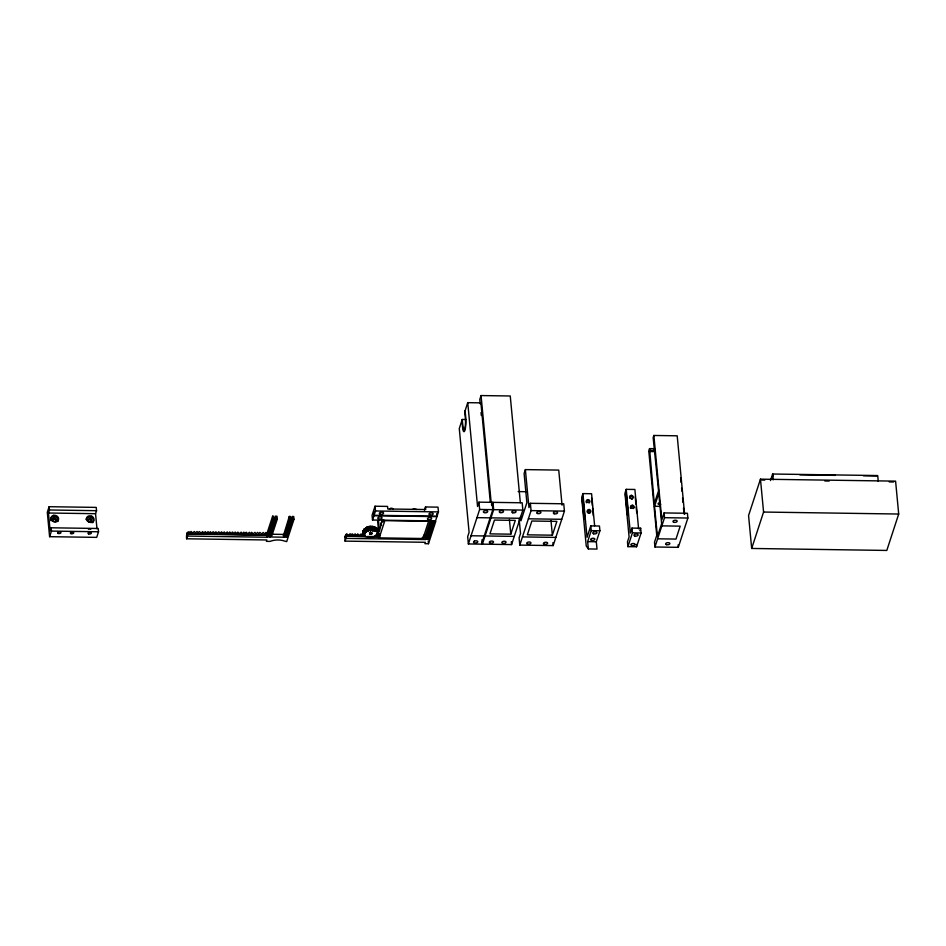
<?xml version="1.0" encoding="UTF-8"?>
<svg xmlns="http://www.w3.org/2000/svg" width="946" height="946" viewBox="0 0 946 946"><rect width="100%" height="100%" fill="white"/><g stroke="black" fill="none" stroke-linecap="round" stroke-linejoin="round"><path stroke-width="1.42" d="M186.634 538.794L187.521 536.063L266.914 537.222L266.748 534.159L272.614 516.22L273.867 516.232L274.127 519.023L268.262 536.961L270.189 536.997L276.055 519.047L275.783 516.256L277.036 516.28L277.308 519.07L271.443 537.009L283.694 537.198L289.559 519.248L289.287 516.457L290.54 516.481L290.812 519.259L284.935 537.21L286.863 537.245L292.728 519.295L292.468 516.504L293.721 516.528L293.981 519.307L286.685 541.632L282.251 540.414A11.636 5.83 -5.4 0 0 270.012 541.396L266.417 541.337L266.855 539.977L186.634 538.794C185.972 535.531 187.521 528.885 190.584 533.047M283.422 535.613L289.287 516.457M430.182 521.305L425.215 536.488L425.393 539.551L346 538.38L345.101 541.124L425.333 542.295L424.884 543.666L428.479 543.714L435.775 521.388L434.521 521.376L428.656 539.315L426.729 539.291L432.594 521.341L431.352 521.329L425.393 539.551M425.523 535.743L426.055 537.706L422.271 537.647M389.456 509.338C389.705 507.718 393.004 507.907 393.418 509.397M377.111 535.46C371.352 536.193 382.35 533.792 376.697 533.248C381.687 530.611 371.553 533.402 374.663 527.005C371.258 525.527 363.536 526.26 364.6 531.416L364.458 529.642M376.236 529.252L374.663 527.005L375.077 531.285L374.32 527.289L374.178 530.162C372.346 532.397 372.216 527.466 373.906 527.383M201.084 534.455L201.947 533.213M203.839 534.49L204.774 533.26M264.431 535.377L265.365 534.147M375.988 529.417L375.834 527.844L375.917 529.334L374.462 528.388L374.947 527.525L375.207 530.375L374.178 530.162M206.725 533.579L207.671 533.343M209.48 533.627L210.331 531.687L211.798 533.237L213.157 531.723L215.215 533.26M212.235 533.662L213.347 533.556M214.99 533.698L215.842 531.77L217.308 533.319L218.668 531.806L220.725 533.343M225.999 533.863L226.733 533.579M231.51 533.946L232.243 533.662M234.265 533.982L235.069 533.71M237.02 534.029L237.895 533.769M345.917 535.625L346.721 535.341M348.672 535.661L349.547 535.401M351.427 535.708L352.149 533.816L354.206 535.341L355.105 533.816L356.938 535.791M354.182 535.743L355.365 535.767M359.693 535.826L360.864 535.838M362.448 535.862C362.484 534.49 363.737 533.059 364.837 534.289C361.81 534.998 363.891 535.483 365.404 535.377C362.283 536.607 367.935 537.068 368.231 536.737C370.264 537.86 375.054 536.879 375.503 535.424M364.872 530.044C361.514 528.341 368.479 530.552 366.173 527.537C364.92 533.461 366.717 531.274 369.295 530.008C372.085 530.552 374.758 531.226 372.227 526.39L372.653 530.671M375.668 529.11L375.515 527.525L375.917 529.334L376.922 528.329L372.558 527.974L371.967 527.005L370.371 527.963L370.808 526.343L370.666 530.73M364.376 529.121C366.078 541.325 365.452 518.964 368.16 531.191L368.644 526.615M49.133 506.701L47.3 512.306L49.606 536.689L96.693 537.375L98.526 531.77L98.218 528.483L51.119 527.797L50.138 530.812L48.459 513.016L49.44 509.989L49.133 506.701L96.22 507.399L96.539 510.686L95.546 513.702L96.977 528.767M49.606 536.689L51.439 531.084L51.119 527.797M266.914 537.222L272.874 518.999L272.614 516.22M275.783 516.256L269.917 534.206L270.189 536.997M292.468 516.504L286.603 534.455L286.863 537.245M345.101 541.124L344.935 536.855L346.579 533.769L348.696 535.259L350.091 533.757L351.652 535.259M425.499 506.961L425.735 509.527L387.789 508.972L387.553 506.406L375.042 506.228L373.623 510.533L374.072 515.286L437.052 516.209L438.459 511.904L438.01 507.151L425.499 506.961L424.447 510.201M372.523 520.028L373.942 515.724L373.493 510.97L372.074 515.274L372.523 520.028L435.503 520.95L436.91 516.646L436.685 514.269M374.072 515.286L375.491 510.982L375.042 506.228M382.196 520.146L379.488 531.073L378.435 520.028M383.769 519.862L383.142 521.802L382.953 519.851M379.216 537.872L384.845 520.643L428.609 521.281L422.968 538.51L379.216 537.872L377.608 520.797M465.751 419.527L462.239 419.48L459.283 428.526L469.098 532.326L467.691 536.642L468.376 543.95L481.561 544.139L492.831 509.658L492.133 502.35L478.96 502.16L477.553 506.465L467.738 402.665L480.911 402.854L490.312 502.279M467.738 402.665L464.782 411.711L465.397 418.227A7.639 1.407 -89.2 0 1 464.746 428.68A7.639 1.407 -89.2 0 1 462.854 425.984L462.239 419.48M433.363 521.352L428.396 536.536L428.656 539.315M520.335 502.716L510.249 395.984L481.053 395.558L479.788 399.437L480.201 403.824M468.376 543.95L479.646 509.468L478.96 502.16M491.435 504.502L492.133 502.35M491.908 505.59L492.972 502.361L522.168 502.787L522.854 510.095L511.585 544.577L482.389 544.151L481.975 539.764M482.389 544.151L493.658 509.669L492.972 502.361M562.054 505.188L558.731 470.091L525.373 469.606L524.108 473.485L526.875 502.728L520.95 520.832L520.537 516.445M510.793 534.171L515.298 520.383L494.451 520.075L489.945 533.875L510.793 534.171L509.409 519.555M519.129 518.857L520.513 533.485L519.106 537.789L519.792 545.097L553.162 545.594L564.431 511.112L563.733 503.792L530.375 503.307L528.968 507.612L525.373 469.606M519.792 545.097L531.061 510.615L530.375 503.307M552.369 535.188L556.875 521.388L531.853 521.021L527.348 534.821L552.369 535.188L550.986 520.56M582.925 493.599L581.66 497.478L586.236 545.948L588.341 548.94L597.009 549.07L596.311 541.762L599.906 530.765L599.457 526.023L590.789 525.893L587.052 537.316L582.925 493.599L591.593 493.729L594.62 525.74M588.341 548.94L587.643 541.632L591.238 530.647L590.789 525.893M626.217 489.342L624.951 493.221L629.09 536.938L627.47 541.892L627.919 546.646L636.575 546.764L641.092 532.976L640.643 528.223L631.975 528.093L630.355 533.059L626.217 489.342L634.884 489.472L638.609 528.79M654.667 448.889A16.531 8.289 -5.4 0 1 653.733 448.676L649.559 448.617L648.779 450.994L656.76 535.353L654.502 542.247L654.951 547.001L678.294 547.332L687.872 518.03L687.423 513.276L664.08 512.933L661.833 519.827L653.852 435.467L677.194 435.81L684.62 514.352M653.852 435.467L653.154 437.631L658.534 490.785L654.313 503.721L649.559 448.617M627.919 546.646L632.425 532.846L631.975 528.093M639.827 530.706L640.643 528.223M654.549 506.276L658.783 493.351L661.644 523.682L657.423 536.619L654.549 506.276L660.391 506.358M654.951 547.001L664.53 517.687L664.08 512.933M760.466 479.161L748.57 515.558L751.68 548.455L886.804 550.442L898.7 514.033L895.59 481.136L760.466 479.161L763.576 512.046L751.68 548.455M770.47 480.568L772.622 474.017L877.711 475.554L878.266 481.408M771.936 478.652L773.308 474.454M412.716 509.362L413.662 508.771L416.547 509.421M370.607 530.741C371.553 527.395 368.372 526.378 367.462 528.589L367.32 527.005L368.408 531.144L367.959 526.792M239.787 534.005L240.923 534.017M345.751 536.689L344.935 536.855M364.683 530.399L363.158 531.132M371.837 533.828C368.432 531.51 371.34 536.879 371.707 532.456M366.516 531.936L365.806 528.199M375.219 530.339L374.829 531.262L374.45 527.312M242.566 533.993L243.642 534.005M245.321 534.029L246.208 532.208L247.746 533.781L249.448 532.279L250.974 533.982L251.636 532.302L253.256 533.863L254.959 532.361L256.011 533.899L257.643 532.385L258.766 533.946L259.831 532.432L261.829 533.993L263.154 532.468L264.584 534.029L265.826 532.503L267.221 534.064M423.359 536.228L424.305 534.821L425.7 536.394M223.433 533.579L224.167 531.889L225.503 533.414L227.276 531.936L228.187 533.414L229.488 533.615M228.979 533.461L229.677 531.971L231.534 533.544L232.361 532.019L234.289 533.579L235.116 532.054L237.044 533.627L237.801 532.113L239.799 533.662L241.112 532.149L242.554 533.71L243.796 532.172L245.511 533.698M248.112 534.017L249.105 534.029M362.519 535.696L361.1 533.922L359.397 535.424L357.718 533.875L357.056 535.578L358.108 535.803M364.447 531.971C366.528 533.225 362.72 533.142 363.713 533.934M266.748 535.365L266.748 534.159L267.576 534.171M190.43 532.894L191.045 531.404L192.665 532.976L194.368 531.475L195.42 533.012L197.052 531.498L198.175 533.059L199.239 531.546L201.238 533.095L202.562 531.581L203.993 533.142L205.247 531.617L206.819 533.177L207.99 531.652L209.645 533.201M220.619 533.568L221.423 531.853L223.41 533.402M379.098 535.897L379.843 535.85M245.463 533.899L246.35 533.993M351.605 535.46L352.373 535.471M372.949 527.951L372.901 526.484L373.315 530.694M378.069 534.1L377.549 529.311L377.88 532.09M376.674 530.221L377.69 529.311M366.362 532.019L365.7 527.856L366.232 529.169M209.728 533.355L210.485 533.426M251.033 533.958L251.802 534.029M376.993 534.159L378.991 535.708L379.819 534.183M374.096 527.312L374.226 530.138M363.548 533.308L363.359 530.517L363.737 535.33M369.508 528.057L370.229 527.974M366.398 527.963L366.587 530.753M374.51 530.079L374.131 526.792L374.628 528.495M649.736 450.45L653.899 450.509A16.531 8.289 -5.4 0 0 654.833 450.722M649.382 451.526L654.939 451.609M799.902 474.845L835.365 475.365M863.438 475.779L876.729 475.98M761.861 480.048L764.782 480.083M824.817 480.97L829.216 481.029M889.252 481.916L893.639 481.975M518.183 491.589L526.887 491.719M763.576 512.046L898.7 514.033M479.646 509.468L492.831 509.658M493.658 509.669L522.854 510.095M531.061 510.615L564.431 511.112M375.491 510.982L438.459 511.904M664.53 517.687L687.872 518.03M49.44 509.989L96.539 510.686M373.942 515.724L436.91 516.646M476.973 517.651L490.146 517.852M490.986 517.864L520.182 518.29M528.388 518.81L561.747 519.295M48.459 513.016L95.546 513.702M272.874 518.999L274.127 519.023M276.055 519.047L277.308 519.07M289.559 519.248L290.812 519.259M292.728 519.295L293.981 519.307M661.857 525.87L680.198 526.142L675.976 539.078L657.624 538.806M591.238 530.647L599.906 530.765M632.425 532.846L641.092 532.976M471.061 535.755L484.234 535.956M485.073 535.968L514.257 536.394M522.476 536.914L555.834 537.399M51.439 531.084L98.526 531.77M272.531 534.254L283.422 534.407L283.694 537.198M425.215 536.488L426.055 536.5M186.989 532.894L187.083 533.816L267.316 534.998M345.467 535.211L345.55 536.145L364.517 536.417M367.438 536.465L379.11 536.63M422.862 537.281L425.783 537.316M267.576 535.377L187.083 533.816M345.55 536.145L379.642 537.021M587.643 541.632L596.311 541.762M366.54 527.951L366.882 530.753M366.681 527.974L367.001 530.777M188.396 533.059L187.462 533.237L187.521 536.063M364.766 530.706L364.47 530.008M370.371 527.963L370.075 526.39L370.465 530.741M372.878 530.777L372.381 527.963L372.819 530.765M772.622 474.017L773.166 479.859M680.647 478.026L681.061 482.389M681.605 488.219L681.889 491.128M682.539 498.022L682.941 502.35M683.497 508.132L684.041 513.915M678.069 544.967L678.294 547.332M653.733 448.676L653.899 450.509M635.227 496.875L635.913 504.135M636.185 507.044L636.729 512.85M636.351 544.399L636.575 546.764M591.652 498.235L592.338 505.495M592.61 508.392L593.296 515.653M552.878 542.661L553.162 545.594M511.313 541.656L511.585 544.577M481.053 395.558L491.151 502.291M481.029 412.598L481.313 415.519M465.101 410.73L465.716 417.233A9.59 1.762 -89.2 0 1 464.912 430.359A9.59 1.762 -89.2 0 1 462.535 426.977L461.92 420.462M436.827 513.832L437.052 516.209M428.219 540.935L428.479 543.714M377.915 529.382L378.341 533.911M376.886 528.294L377.111 531.356M376.638 528.14L376.946 530.954M376.449 528.105L376.839 530.907M376.307 528.105L376.496 530.895L376.165 528.128M375.124 527.253L375.278 528.826M373.54 526.615L373.694 528.187M371.967 527.005L372.369 529.807M371.542 527.005L371.884 529.784M371.471 527.017L371.66 529.819M371.34 527.052L371.447 529.926L371.151 527.17M371.624 532.551L371.636 534.017M371.376 532.716L371.506 534.1M370.702 527.797L370.891 530.647M371.21 532.787L371.34 534.159M370.584 527.892L370.737 530.718M371.033 532.846L371.163 534.218M370.844 532.882L370.974 534.254M370.655 532.905L370.785 534.277M369.969 527.856L370.264 530.671M370.454 532.917L370.584 534.289M370.264 532.905L370.394 534.277M369.354 526.484L369.709 530.103L369.177 527.218M369.933 532.823L370.217 534.242M369.791 532.764L369.921 534.147M369.035 527.218L369.378 529.997M369.519 532.421L369.803 534.064M368.964 527.229L369.224 530.02M368.621 527.289L368.881 530.079M368.55 527.312L368.692 530.138M368.372 527.395L368.562 531.013M367.651 528.365L367.911 531.144M365.771 529.263L366.031 532.042M364.458 529.11L364.872 533.201M364.175 529.181L364.34 532.03M363.891 529.405L364.222 532.456M363.832 529.476L364.104 532.373M363.146 530.564L363.595 535.33M362.968 530.694L363.359 535.259M345.822 536.524L346 538.38M630.462 507.269A1.703 1.431 18.1 0 1 632.72 506.252A1.703 1.431 18.1 0 1 633.489 508.534M630.828 508.369A1.703 1.431 18.1 0 1 630.474 507.647M629.598 497.028A1.703 1.431 18.1 0 1 632.318 496.721A1.703 1.431 18.1 0 1 631.857 499.074M629.646 498.152A1.703 1.431 18.1 0 1 629.516 497.773M630.71 498.648A1.703 1.431 18.1 0 1 631.928 499.098M630.497 508.026A1.703 1.431 18.1 0 1 632.141 508.44M381.605 525.101A2.117 1.797 18.1 0 1 381.77 522.227M89.432 522.145A2.117 1.797 18.1 0 0 90.698 518.822L90.177 518.633A2.117 1.797 18.1 0 0 88.912 521.956M87.493 520.749A2.117 1.797 18.1 0 1 89.752 519.922L90.272 520.123A2.117 1.797 18.1 0 1 91.277 522.63M51.912 520.667A2.117 1.797 18.1 0 1 52.775 519.567L53.26 519.389A2.117 1.797 18.1 0 1 56.027 521.672M88.427 529.228A1.703 0.851 -5.4 0 1 90.781 529.287M50.836 520.678A3.831 3.24 18.1 0 1 52.231 516.989L53.118 516.67A3.831 3.24 18.1 0 1 57.186 517.911A3.831 3.24 18.1 0 1 57.812 521.565M92.684 522.76A3.831 3.24 18.1 0 0 91.419 517.557L90.473 517.214A3.831 3.24 18.1 0 0 86.086 519.484M660.828 504.218A1.703 0.851 -5.4 0 1 658.132 504.017A1.703 0.851 -5.4 0 1 659.894 502.775M587.3 512.283A1.703 1.431 18.1 0 1 588.152 510.438A1.703 1.431 18.1 0 1 590.363 511.36A1.703 1.431 18.1 0 1 589.524 513.205M588.66 513.252A1.703 1.431 18.1 0 1 587.856 512.921M588.069 512.306A1.703 1.431 18.1 0 1 589.334 513.371M586.579 502.752A1.703 1.431 18.1 0 1 586.709 500.801A1.703 1.431 18.1 0 1 588.968 500.942A1.703 1.431 18.1 0 1 589.228 502.917M582.854 496.65L582.145 498.814L584.072 519.129L584.77 516.977L582.854 496.65M626.146 492.393L625.448 494.557L627.364 514.872L628.073 512.72L626.146 492.393M474.443 541.112L474.041 541.325A2.117 1.064 -5.4 0 0 474.123 542.732A2.117 1.064 -5.4 0 0 476.902 542.673L477.304 542.46A2.117 1.064 -5.4 0 0 477.222 541.053A2.117 1.064 -5.4 0 0 474.443 541.112M53.532 515.369L52.657 515.688A3.831 3.24 18.1 0 0 51.451 519.792A3.831 3.24 18.1 0 0 56.086 521.778L56.973 521.471A3.831 3.24 18.1 0 0 58.179 517.367A3.831 3.24 18.1 0 0 53.532 515.369M53.686 518.101L53.201 518.278A2.117 1.797 18.1 0 0 55.093 521.648L55.578 521.471A2.117 1.797 18.1 0 0 53.686 518.101M631.621 495.385L631.183 495.361A1.703 1.431 18.1 0 0 631.278 498.258L631.715 498.282A1.703 1.431 18.1 0 0 631.621 495.385M588.329 499.654L587.892 499.618A1.703 1.431 18.1 0 0 587.986 502.515L588.424 502.539A1.703 1.431 18.1 0 0 588.329 499.654M632.578 505.27L632.141 505.235A1.703 1.431 18.1 0 0 632.235 508.132L632.673 508.156A1.703 1.431 18.1 0 0 632.578 505.27M589.287 509.527L588.85 509.504A1.703 1.431 18.1 0 0 588.944 512.389L589.382 512.413A1.703 1.431 18.1 0 0 589.287 509.527M91.845 516.268L90.899 515.925A3.831 3.24 18.1 0 0 86.63 517.781A3.831 3.24 18.1 0 0 88.617 521.932L89.551 522.275A3.831 3.24 18.1 0 0 93.831 520.418A3.831 3.24 18.1 0 0 91.845 516.268M487.521 511.207L487.261 510.982A2.117 1.064 -5.4 0 0 484.541 510.84A2.117 1.064 -5.4 0 0 483.548 512.235L483.808 512.46A2.117 1.064 -5.4 0 0 486.528 512.59A2.117 1.064 -5.4 0 0 487.521 511.207M631.609 545.464A2.117 1.064 -5.4 0 0 635.038 544.577A2.117 1.064 -5.4 0 0 632.212 543.607A2.117 1.064 -5.4 0 0 631.609 545.464M634.707 535.98A2.117 1.064 -5.4 0 0 638.136 535.093A2.117 1.064 -5.4 0 0 635.31 534.123A2.117 1.064 -5.4 0 0 634.707 535.98M378.554 518.893A2.117 1.064 -5.4 0 0 381.995 518.006A2.117 1.064 -5.4 0 0 379.169 517.024A2.117 1.064 -5.4 0 0 378.554 518.893M428.195 519.614A2.117 1.064 -5.4 0 0 431.624 518.727A2.117 1.064 -5.4 0 0 428.786 517.758A2.117 1.064 -5.4 0 0 428.195 519.614M380.103 514.151A2.117 1.064 -5.4 0 0 383.544 513.264A2.117 1.064 -5.4 0 0 380.718 512.283A2.117 1.064 -5.4 0 0 380.103 514.151M429.744 514.884A2.117 1.064 -5.4 0 0 433.173 513.985A2.117 1.064 -5.4 0 0 430.335 513.016A2.117 1.064 -5.4 0 0 429.744 514.884M88.593 533.887A1.703 0.851 -5.4 0 0 91.36 533.201A1.703 0.851 -5.4 0 0 89.137 532.397A1.703 0.851 -5.4 0 0 88.593 533.887M70.997 533.639A1.703 0.851 -5.4 0 0 73.741 532.929A1.703 0.851 -5.4 0 0 71.482 532.137A1.703 0.851 -5.4 0 0 70.997 533.639M58.203 533.449A1.703 0.851 -5.4 0 0 60.946 532.74A1.703 0.851 -5.4 0 0 58.687 531.959A1.703 0.851 -5.4 0 0 58.203 533.449M666.41 544.636A2.117 1.064 -5.4 0 0 669.839 543.749A2.117 1.064 -5.4 0 0 667.001 542.768A2.117 1.064 -5.4 0 0 666.41 544.636M673.729 522.227A2.117 1.064 -5.4 0 0 677.159 521.341A2.117 1.064 -5.4 0 0 674.344 520.359A2.117 1.064 -5.4 0 0 673.729 522.227M500.056 512.555A2.117 1.064 -5.4 0 0 503.485 511.668A2.117 1.064 -5.4 0 0 500.659 510.698A2.117 1.064 -5.4 0 0 500.056 512.555M502.598 543.217A2.117 1.064 -5.4 0 0 506.039 542.33A2.117 1.064 -5.4 0 0 503.213 541.36A2.117 1.064 -5.4 0 0 502.598 543.217M490.087 543.039A2.117 1.064 -5.4 0 0 493.528 542.153A2.117 1.064 -5.4 0 0 490.702 541.171A2.117 1.064 -5.4 0 0 490.087 543.039M512.566 512.744A2.117 1.064 -5.4 0 0 515.996 511.857A2.117 1.064 -5.4 0 0 513.17 510.875A2.117 1.064 -5.4 0 0 512.566 512.744M593.52 533.781A2.117 1.064 -5.4 0 0 596.95 532.894A2.117 1.064 -5.4 0 0 594.135 531.912A2.117 1.064 -5.4 0 0 593.52 533.781M591.404 540.249A2.117 1.064 -5.4 0 0 594.845 539.362A2.117 1.064 -5.4 0 0 592.019 538.38A2.117 1.064 -5.4 0 0 591.404 540.249M537.458 513.501A2.117 1.064 -5.4 0 0 540.887 512.614A2.117 1.064 -5.4 0 0 538.061 511.644A2.117 1.064 -5.4 0 0 537.458 513.501M554.131 513.749A2.117 1.064 -5.4 0 0 557.572 512.862A2.117 1.064 -5.4 0 0 554.746 511.881A2.117 1.064 -5.4 0 0 554.131 513.749M527.49 543.985A2.117 1.064 -5.4 0 0 530.931 543.099A2.117 1.064 -5.4 0 0 528.105 542.117A2.117 1.064 -5.4 0 0 527.49 543.985M544.175 544.234A2.117 1.064 -5.4 0 0 547.604 543.347A2.117 1.064 -5.4 0 0 544.79 542.365A2.117 1.064 -5.4 0 0 544.175 544.234"/></g></svg>
